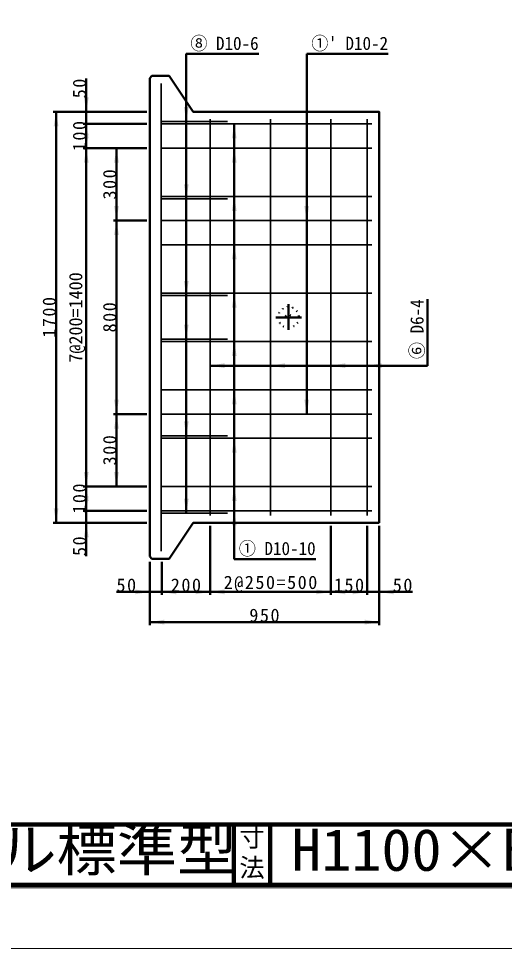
# Model space of a CAD drawing. Units: millimetres, scale not verified, with parts at other scales. Extents: x -2102 to 2102, y -1485 to 1485.
# Drawn here: x 71 to 875, y -1485 to 54 of the extents above; entities that cross this region are included whole.
import ezdxf
from ezdxf.enums import TextEntityAlignment as Align

# ---------------------------------------------------------------- set-up
doc = ezdxf.new("R2010")
doc.units = ezdxf.units.MM
doc.header["$LTSCALE"] = 5
doc.linetypes.add('DOTTED', pattern=[1.75, 0.25, -1.5])
doc.linetypes.add('LONG_DASHED_DOTTED', pattern=[15.25, 12, -1.5, 0.25, -1.5])
doc.layers.add('0-0_V-nasSTD', color=7, linetype='Continuous', lineweight=50)
doc.layers.add('0-1_0', color=7, linetype='Continuous', lineweight=100)
doc.styles.add('ＭＳ ゴシック', font='')
doc.styles.get('ＭＳ ゴシック').set_extended_font_data('MS Gothic')

msp = doc.modelspace()

# ---------------------------------------------------------------- linework, layer by layer
at = {"layer": '0-0_V-nasSTD'}
for p, q in [((547.997, -600.6), (547.997, -4.6)), ((547.997, -4.6), (682.997, -4.6)), ((291.597, -41.2), (287.997, -44.8)), ((287.997, -44.8), (287.997, -836.4)), ((319.997, -41.2), (291.597, -41.2)), ((319.997, -41.2), (359.997, -100.6)), ((282.997, -100.6), (127.997, -100.6)), ((132.997, -100.6), (132.997, -780.6)), ((282.997, -120.6), (177.997, -120.6)), ((182.997, -120.6), (182.997, -160.6)), ((427.997, -840.6), (427.997, -120.6)), ((282.997, -160.6), (177.997, -160.6)), ((182.997, -720.6), (182.997, -160.6)), ((232.997, -280.6), (232.997, -160.6)), ((282.997, -280.6), (227.997, -280.6)), ((232.997, -600.6), (232.997, -280.6)), ((747.997, -520.6), (747.997, -410.6)), ((387.997, -520.6), (747.997, -520.6)), ((282.997, -600.6), (227.997, -600.6)), ((232.997, -720.6), (232.997, -600.6)), ((282.997, -720.6), (177.997, -720.6)), ((182.997, -760.6), (182.997, -720.6)), ((282.997, -760.6), (177.997, -760.6)), ((282.997, -780.6), (127.997, -780.6)), ((359.997, -780.6), (319.997, -840)), ((667.997, -780.6), (359.997, -780.6)), ((387.997, -900), (387.997, -785.6)), ((587.997, -900), (587.997, -785.6)), ((647.997, -900), (647.997, -785.6)), ((667.997, -950), (667.997, -785.6)), ((287.997, -836.4), (291.597, -840)), ((287.997, -950), (287.997, -845)), ((291.597, -840), (319.997, -840)), ((307.997, -900), (307.997, -845)), ((427.997, -840.6), (562.997, -840.6)), ((307.997, -895), (387.997, -895)), ((667.997, -945), (287.997, -945))]:
    msp.add_line(p, q, dxfattribs=at)
at = {"layer": '0-0_V-nasSTD', "lineweight": 35}
for p, q in [((306.797, -53.6), (306.797, -827.6)), ((305.997, -116.6), (417.026, -116.6)), ((655.997, -120.6), (307.997, -120.6)), ((387.997, -768.6), (387.997, -112.6)), ((487.997, -768.6), (487.997, -112.6)), ((587.997, -768.6), (587.997, -112.6)), ((647.997, -768.6), (647.997, -112.6)), ((655.997, -160.6), (307.997, -160.6)), ((305.997, -244.6), (417.026, -244.6)), ((655.997, -240.6), (307.997, -240.6)), ((655.997, -280.6), (307.997, -280.6)), ((655.997, -320.6), (307.997, -320.6)), ((305.997, -404.6), (417.026, -404.6)), ((655.997, -400.6), (307.997, -400.6)), ((305.997, -476.6), (417.026, -476.6)), ((655.997, -480.6), (307.997, -480.6)), ((655.997, -560.6), (307.997, -560.6)), ((655.997, -600.6), (307.997, -600.6)), ((305.997, -636.6), (417.026, -636.6)), ((655.997, -640.6), (307.997, -640.6)), ((655.997, -720.6), (307.997, -720.6)), ((305.997, -764.6), (417.026, -764.6)), ((655.997, -760.6), (307.997, -760.6))]:
    msp.add_line(p, q, dxfattribs=at)
at = {"layer": '0-0_V-nasSTD', "linetype": 'LONG_DASHED_DOTTED'}
for p, q in [((517.997, -418.8), (517.997, -461.2)), ((496.797, -440.6), (539.197, -440.6))]:
    msp.add_line(p, q, dxfattribs=at)
at = {"layer": '0-0_V-nasSTD', "lineweight": 100}
for p, q in [((427.5, -1280), (427.5, -1380)), ((487.5, -1280), (487.5, -1380)), ((-1997.5, -1380), (1997.5, -1380))]:
    msp.add_line(p, q, dxfattribs=at)
at = {"layer": '0-0_V-nasSTD', "lineweight": 18}
for points in [[(-2102.5, -1485), (-2102.5, 1485), (2102.5, 1485), (2102.5, -1485)], [(-2002.5, -1385), (-2002.5, 1385), (2002.5, 1385), (2002.5, -1385)]]:
    msp.add_lwpolyline(points, close=True, dxfattribs=at)
at = {"layer": '0-0_V-nasSTD'}
for points in [[(348.597, -764.6), (348.597, -4.6), (468.597, -4.6)], [(182.997, -120.6), (182.997, -100.6), (182.997, -45.6)], [(667.997, -780.6), (667.997, -100.6), (359.997, -100.6)], [(182.997, -760.6), (182.997, -780.6), (182.997, -835.6)], [(307.997, -895), (287.997, -895), (232.997, -895)], [(387.997, -895), (587.997, -895), (647.997, -895)], [(647.997, -895), (667.997, -895), (722.997, -895)]]:
    msp.add_lwpolyline(points, dxfattribs=at)
at = {"layer": '0-0_V-nasSTD', "linetype": 'DOTTED'}
for radius in [17.2, 5]:
    msp.add_circle((517.997, -440.6), radius, dxfattribs=at)
at = {"layer": '0-0_V-nasSTD'}
for points in [[(178.997, -76.6), (182.997, -100.6), (182.997, -76.6)], [(182.997, -100.6), (182.997, -76.6), (186.997, -76.6)], [(128.997, -124.6), (132.997, -124.6), (132.997, -100.6)], [(132.997, -124.6), (132.997, -100.6), (136.997, -124.6)], [(344.597, -92.6), (348.597, -116.6), (348.597, -92.6)], [(348.597, -116.6), (348.597, -92.6), (352.597, -92.6)], [(178.997, -144.6), (182.997, -144.6), (182.997, -120.6)], [(182.997, -144.6), (182.997, -120.6), (186.997, -144.6)], [(423.997, -144.6), (427.997, -144.6), (427.997, -120.6)], [(427.997, -144.6), (427.997, -120.6), (431.997, -144.6)], [(178.997, -136.6), (182.997, -160.6), (182.997, -136.6)], [(182.997, -160.6), (182.997, -136.6), (186.997, -136.6)], [(178.997, -184.6), (182.997, -184.6), (182.997, -160.6)], [(182.997, -184.6), (182.997, -160.6), (186.997, -184.6)], [(228.997, -184.6), (232.997, -184.6), (232.997, -160.6)], [(232.997, -184.6), (232.997, -160.6), (236.997, -184.6)], [(423.997, -184.6), (427.997, -184.6), (427.997, -160.6)], [(427.997, -184.6), (427.997, -160.6), (431.997, -184.6)], [(344.597, -220.6), (348.597, -244.6), (348.597, -220.6)], [(348.597, -244.6), (348.597, -220.6), (352.597, -220.6)], [(423.997, -264.6), (427.997, -264.6), (427.997, -240.6)], [(427.997, -264.6), (427.997, -240.6), (431.997, -264.6)], [(228.997, -256.6), (232.997, -280.6), (232.997, -256.6)], [(232.997, -280.6), (232.997, -256.6), (236.997, -256.6)], [(543.997, -256.6), (547.997, -280.6), (547.997, -256.6)], [(547.997, -280.6), (547.997, -256.6), (551.997, -256.6)], [(228.997, -304.6), (232.997, -304.6), (232.997, -280.6)], [(232.997, -304.6), (232.997, -280.6), (236.997, -304.6)], [(423.997, -344.6), (427.997, -344.6), (427.997, -320.6)], [(427.997, -344.6), (427.997, -320.6), (431.997, -344.6)], [(344.597, -380.6), (348.597, -404.6), (348.597, -380.6)], [(348.597, -404.6), (348.597, -380.6), (352.597, -380.6)], [(423.997, -424.6), (427.997, -424.6), (427.997, -400.6)], [(427.997, -424.6), (427.997, -400.6), (431.997, -424.6)], [(344.597, -452.6), (348.597, -476.6), (348.597, -452.6)], [(348.597, -476.6), (348.597, -452.6), (352.597, -452.6)], [(423.997, -504.6), (427.997, -504.6), (427.997, -480.6)], [(427.997, -504.6), (427.997, -480.6), (431.997, -504.6)], [(387.997, -520.6), (411.997, -520.6), (411.997, -516.6)], [(387.997, -520.6), (411.997, -524.6), (411.997, -520.6)], [(487.997, -520.6), (511.997, -520.6), (511.997, -516.6)], [(487.997, -520.6), (511.997, -524.6), (511.997, -520.6)], [(587.997, -520.6), (611.997, -520.6), (611.997, -516.6)], [(587.997, -520.6), (611.997, -524.6), (611.997, -520.6)], [(647.997, -520.6), (671.997, -520.6), (671.997, -516.6)], [(647.997, -520.6), (671.997, -524.6), (671.997, -520.6)], [(423.997, -584.6), (427.997, -584.6), (427.997, -560.6)], [(427.997, -584.6), (427.997, -560.6), (431.997, -584.6)], [(228.997, -576.6), (232.997, -600.6), (232.997, -576.6)], [(232.997, -600.6), (232.997, -576.6), (236.997, -576.6)], [(543.997, -576.6), (547.997, -600.6), (547.997, -576.6)], [(547.997, -600.6), (547.997, -576.6), (551.997, -576.6)], [(228.997, -624.6), (232.997, -624.6), (232.997, -600.6)], [(232.997, -624.6), (232.997, -600.6), (236.997, -624.6)], [(344.597, -612.6), (348.597, -636.6), (348.597, -612.6)], [(348.597, -636.6), (348.597, -612.6), (352.597, -612.6)], [(423.997, -664.6), (427.997, -664.6), (427.997, -640.6)], [(427.997, -664.6), (427.997, -640.6), (431.997, -664.6)], [(178.997, -696.6), (182.997, -720.6), (182.997, -696.6)], [(182.997, -720.6), (182.997, -696.6), (186.997, -696.6)], [(228.997, -696.6), (232.997, -720.6), (232.997, -696.6)], [(232.997, -720.6), (232.997, -696.6), (236.997, -696.6)], [(178.997, -744.6), (182.997, -744.6), (182.997, -720.6)], [(182.997, -744.6), (182.997, -720.6), (186.997, -744.6)], [(423.997, -744.6), (427.997, -744.6), (427.997, -720.6)], [(427.997, -744.6), (427.997, -720.6), (431.997, -744.6)], [(178.997, -736.6), (182.997, -760.6), (182.997, -736.6)], [(182.997, -760.6), (182.997, -736.6), (186.997, -736.6)], [(344.597, -740.6), (348.597, -764.6), (348.597, -740.6)], [(348.597, -764.6), (348.597, -740.6), (352.597, -740.6)], [(128.997, -756.6), (132.997, -780.6), (132.997, -756.6)], [(132.997, -780.6), (132.997, -756.6), (136.997, -756.6)], [(423.997, -784.6), (427.997, -784.6), (427.997, -760.6)], [(427.997, -784.6), (427.997, -760.6), (431.997, -784.6)], [(178.997, -804.6), (182.997, -804.6), (182.997, -780.6)], [(182.997, -804.6), (182.997, -780.6), (186.997, -804.6)], [(263.997, -895), (263.997, -891), (287.997, -895)], [(307.997, -895), (331.997, -895), (331.997, -891)], [(363.997, -895), (363.997, -891), (387.997, -895)], [(387.997, -895), (411.997, -895), (411.997, -891)], [(563.997, -895), (563.997, -891), (587.997, -895)], [(587.997, -895), (611.997, -895), (611.997, -891)], [(623.997, -895), (623.997, -891), (647.997, -895)], [(667.997, -895), (691.997, -895), (691.997, -891)], [(263.997, -899), (263.997, -895), (287.997, -895)], [(307.997, -895), (331.997, -899), (331.997, -895)], [(363.997, -899), (363.997, -895), (387.997, -895)], [(387.997, -895), (411.997, -899), (411.997, -895)], [(563.997, -899), (563.997, -895), (587.997, -895)], [(587.997, -895), (611.997, -899), (611.997, -895)], [(623.997, -899), (623.997, -895), (647.997, -895)], [(667.997, -895), (691.997, -899), (691.997, -895)], [(287.997, -945), (311.997, -945), (311.997, -941)], [(287.997, -945), (311.997, -949), (311.997, -945)], [(643.997, -945), (643.997, -941), (667.997, -945)], [(643.997, -949), (643.997, -945), (667.997, -945)]]:
    msp.add_solid(points, dxfattribs=at)
at = {"layer": '0-1_0'}
msp.add_line((-1997.5, -1280), (1997.5, -1280), dxfattribs=at)

# ---------------------------------------------------------------- texts
at = {"layer": '0-0_V-nasSTD', "style": 'ＭＳ ゴシック'}
for s, height, width, p in [('⑧ D10-6', 21.85, 0.95, (355.327, -4.6)), ("①' D10-2", 21.85, 0.95, (555.568, -4.6)), ('① D10-10', 21.85, 0.95, (435.568, -840.6)), ('1stタッチウォール標準型', 69.65, 1.05, (-713.75, -1377.53)), ('H1100×B950×L1997×t80', 69.65, 1.05, (522.5, -1377.492))]:
    msp.add_text(s, height=height, dxfattribs=dict(at, width=width)).set_placement(p, align=Align.BOTTOM_LEFT)
msp.add_text('7@200=1400', height=21.99, rotation=90, dxfattribs=at).set_placement((182.997, -515.6), align=Align.BOTTOM_LEFT)
at = {"layer": '0-0_V-nasSTD', "style": 'ＭＳ ゴシック', "width": 0.95}
msp.add_text('⑥ D6-4', height=21.85, rotation=90, dxfattribs=at).set_placement((747.997, -509.712), align=Align.BOTTOM_LEFT)
at = {"layer": '0-0_V-nasSTD', "style": 'ＭＳ ゴシック'}
for s, p in [('寸', (436.482, -1326.001)), ('法', (436.476, -1375.99))]:
    msp.add_text(s, height=30.79, dxfattribs=at).set_placement(p, align=Align.BOTTOM_LEFT)
at = {"layer": '0-0_V-nasSTD', "char_height": 21.99, "attachment_point": 7, "rotation": 90, "style": 'ＭＳ ゴシック'}
for s, insert in [('\\T1.17;50', (182.997, -78.1)), ('\\T1.17;100', (182.997, -165.6)), ('\\T1.17;300', (232.997, -245.6)), ('\\T1.17;1700', (132.997, -474.35)), ('\\T1.17;800', (232.997, -465.6)), ('\\T1.17;300', (232.997, -685.6)), ('\\T1.17;100', (182.997, -765.6)), ('\\T1.17;50', (182.997, -835.6))]:
    msp.add_mtext(s, dxfattribs=dict(at, insert=insert))
at = {"layer": '0-0_V-nasSTD', "char_height": 21.99, "attachment_point": 7, "style": 'ＭＳ ゴシック'}
for s, insert in [('\\T1.17;50', (232.997, -895)), ('\\T1.17;200', (322.997, -895)), ('\\T1.17;2@250=500', (410.497, -895)), ('\\T1.17;150', (592.997, -895)), ('\\T1.17;50', (690.497, -895)), ('\\T1.17;950', (452.997, -945))]:
    msp.add_mtext(s, dxfattribs=dict(at, insert=insert))

doc.saveas('drawing.dxf')
